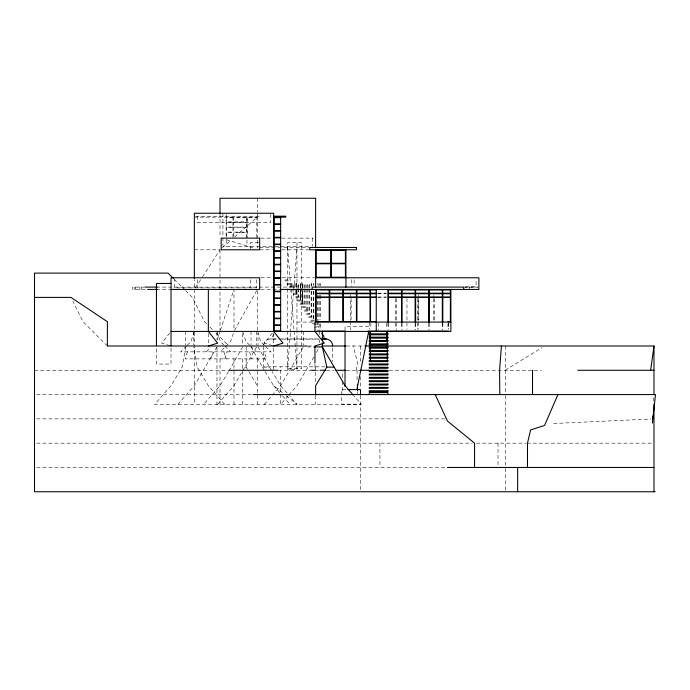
<?xml version="1.0" encoding="UTF-8"?>
<svg xmlns="http://www.w3.org/2000/svg" width="690" height="690" viewBox="0 0 690 690"><rect width="100%" height="100%" fill="white"/><g stroke="black" fill="none" stroke-linecap="round" stroke-linejoin="round"><path stroke-width="0.52" stroke-dasharray="3.45 2.59" d="M653.654 419.796L652.343 423.505L652.524 420.288M653.62 401.002L653.801 397.794M342.387 377.387L342.757 371.298M290.361 333.313L287.635 368.727L301.634 368.727L301.634 242.742L287.635 242.742L287.635 369.65L296.967 369.65L296.967 331.226M290.447 332.244L296.967 247.46M357.282 393.602L357.48 391.653M652.343 423.505L652.688 420.288M185.722 346.923L182.177 367.123L171.025 385.71L154.655 404.409L361.405 404.409L353.901 395.836M263.701 344.94C264.098 341.766 266.901 339.135 270.092 338.945L318.763 338.945M220.334 330.415L233.996 289.438L233.996 330.338M187.456 351.848L185.093 358.878L266.582 358.878L264.21 351.848M210.743 358.878L213.115 351.848M217.186 339.773L220.007 331.416M224.733 358.878L227.105 351.848M233.375 333.27L230.555 341.636L220.317 351.848M234.514 330.484L257.318 289.438L257.318 330.338M216.971 346.923L194.347 385.71L177.977 404.409M242.621 346.923L229.028 370.659M217.626 404.409L233.996 385.71L256.62 346.923M303.264 346.923L280.64 385.71L272.455 395.06M313.846 357.023L296.967 385.71L288.782 395.06L280.64 385.71L272.145 371.548M316.46 352.435L319.582 346.923M228.502 371.548L220.007 385.71L203.628 404.409M195.52 287.635L201.929 277.725M202.515 276.819L220.007 249.789L194.347 249.789M273.74 333.96L272.326 336.918L272.188 339.109L277.484 339.109M169.697 333.089L161.702 343.128L170.094 345.707M272.309 333.089L264.322 343.128L272.714 345.707M264.27 404.409L271.774 395.836M288.101 395.836L280.597 404.409L280.64 366.821M186.516 346.009L180.668 351.848L270.998 351.848L265.15 346.009M187.249 345.285L190.906 341.636L194.347 331.416L194.347 279.795M206.327 351.848L210.709 347.475M222.439 247.658L231.366 239.853M234.609 237.015L257.318 217.134L257.318 237.602M505.166 370.28L541.969 347.648M553.647 423.505L650.782 419.02M464.939 287.351L477.808 287.126L464.586 287.1M195.417 216.229L259.38 216.229L259.38 217.134L195.417 217.134M260.829 238.128L272.645 238.128M281.71 238.128L313.476 238.128M258.612 242.742L250.323 242.742L250.323 248.78M308.439 246.287L222.93 246.287L222.93 238.128M259.656 247.46L309.137 247.46M259.656 249.789L272.645 249.789M281.701 249.789L309.267 249.789M260.984 277.777L272.8 277.777M282.305 277.777L314.485 277.777M291.585 283.607L292.077 283.607L292.086 286.652M296.424 283.607L295.932 283.607L295.924 293.345M311.63 283.607L311.138 283.607L311.13 286.816M319.832 283.607L320.324 283.607L320.332 285.72M465.319 286.402L476.083 286.402L476.083 279.933M145.254 287.1L132.653 287.1L132.653 289.438L147.082 289.438M156.449 287.1L287.635 287.1M156.449 289.438L170.43 289.438M260.829 289.438L279.64 289.438M290.542 290.956L294.889 290.956M377.792 293.198L386.331 293.198M297.062 293.345L292.715 293.345L292.715 294.302L297.062 294.302M377.792 293.724L386.331 293.724M377.792 296.967L386.331 296.967M377.792 297.494L386.331 297.494M297.062 300.038L301.409 300.038L301.409 300.995L297.062 300.995M314.442 320.126L310.095 320.126L310.095 321.083L314.442 321.083M296.967 322.083L314.192 322.083M315.744 323.472L312.268 323.472L312.268 324.429L315.744 324.429M368.719 326.422L345.026 326.422L345.026 331.416M316.184 326.819L318.789 326.819L318.789 327.776L314.442 327.776M316.615 330.165L320.962 330.165M281.718 339.109L318.78 339.109M308.085 345.992L313.493 345.992M346.294 345.992L363.863 345.992M307.386 346.923L312.751 346.923M325.085 366.821L263.632 366.821L263.632 345.992M245.148 367.123L246.166 367.123L248.297 370.659M251.031 346.923L262.493 367.123L269.488 367.123L271.619 370.659M34.5 370.28L228.985 370.28M278.415 370.28L309.767 370.28M315.14 370.28L319.444 370.28M326.396 370.28L333.762 370.28M346.277 370.28L360.12 370.28M389.272 370.28L541.348 370.28M345.871 389.591L341.697 389.591L341.697 404.159L360.49 404.159M36.648 394.577L253.118 394.577M36.656 418.873L445.464 418.873M36.656 443.161L472.245 443.161M476.411 443.161L525.978 443.161M527.057 443.161L652.904 443.161M36.656 467.458L446.559 467.458M270.092 338.945L272.188 339.109M226.234 239.663L254.584 248.253M265.15 371.548L273.645 385.71L282.822 393.05M286.169 395.724L297.011 404.409L289.507 395.836M264.417 345.285L260.768 341.636L257.948 333.27M249.728 345.285L246.071 341.636L242.621 331.416L242.621 344.862M250.453 346.009L256.301 351.848M174.191 279.183L184.817 289.809M185.576 290.568L192.407 297.407L204.55 321.695L206.828 323.972M209.872 327.008L212.908 330.044M215.944 333.089L228.088 345.233M224.069 345.285L220.412 341.636L216.971 331.416M224.802 346.009L230.65 351.848M107.381 345.992L83.085 321.695L72.812 301.142M273.645 385.71L281.831 395.06M282.512 395.836L290.016 404.409M224.716 404.409L208.346 385.71L197.193 367.123L193.649 346.923M262.493 367.123L264.615 370.659M248.823 371.548L257.318 385.71M258.026 346.923L269.488 367.123M356.928 370.28L356.221 368.96L357.774 363.182L353.125 345.992M249.513 351.848L251.885 358.878M223.862 351.848L226.234 358.878M287.635 247.46L293.992 330.096M294.078 331.166L296.967 368.727M342.257 381.432L342.757 393.567M505.684 345.992L505.684 394.577M505.684 395.637L505.684 465.345M505.684 468.51L505.684 490.693M498.016 443.161L498.016 467.458M469.623 287.1L469.623 289.438M448.491 323.101L448.491 329.199M448.405 322.083L448.405 329.113M447.965 323.567L447.965 329.579M442.825 323.162L442.825 329.579M442.299 323.162L442.299 329.579M434.303 298.537L434.303 320.514M433.777 295.346L433.777 296.967M433.777 298.537L433.777 321.557M429.232 323.162L429.232 329.579M428.706 323.162L428.706 329.579M418.77 298.537L418.77 320.514M418.244 294.794L418.244 320.488M418.244 322.083L418.244 329.113M417.717 298.52L417.717 329.527M415.639 323.162L415.639 329.579M415.113 323.162L415.113 329.579M406.971 298.52L406.971 329.527M402.046 323.162L402.046 329.579M401.52 323.162L401.52 329.579M396.233 298.52L396.233 330.596M395.706 298.537L395.706 320.514M395.706 323.093L395.706 329.113M388.444 323.239L388.444 329.579M387.918 323.093L387.918 329.199M386.331 323.093L386.331 329.113M379.914 443.161L379.914 467.458M378.663 323.101L378.663 330.217M370.858 323.093L370.858 329.113M369.262 322.083L369.262 329.113M360.56 345.992L360.56 362.888M360.56 376.619L360.56 388.237M360.56 395.637L360.56 491.754M357.049 370.28L357.049 380.181M354.108 279.847L354.108 285.194M351.305 279.735L351.305 286.402M351.132 298.537L351.132 319.47M350.606 294.699L350.606 320.436M350.606 321.505L350.606 330.122M332.632 348.071L332.632 361.62M320.332 295.242L320.332 319.582M320.332 323.817L320.332 330.165M319.824 283.607L319.824 285.72M319.824 295.242L319.824 319.582M319.824 323.817L319.824 330.165M319.582 331.416L319.582 334.521M319.582 339.687L319.582 342.792M318.159 285.712L318.159 283.607L317.659 283.607L317.65 285.712M318.159 295.199L318.159 320.496M318.159 321.549L318.159 326.819M317.65 295.199L317.65 320.496M317.65 321.549L317.65 326.819M316.615 323.472L316.615 324.429M315.623 366.821L315.623 371.116M315.623 372.195L315.623 382.933M315.623 395.819L315.623 404.409M314.942 363.949L314.942 370.28M313.812 285.755L313.812 283.607L313.312 283.607L313.303 285.755M313.812 291.128L313.812 320.126M313.303 291.128L313.303 320.126M312.699 238.128L312.699 246.287M311.639 283.607L311.639 285.746M311.639 291.094L311.639 316.779M311.13 291.094L311.13 316.779M309.465 287.868L309.465 283.607L308.965 283.607L308.956 287.868M309.465 288.929L309.465 313.433M308.956 288.929L308.956 313.433M307.291 287.842L307.291 283.607L306.791 283.607L306.783 287.842M307.291 288.903L307.291 310.086M306.783 288.903L306.783 310.086M305.127 287.808L305.127 283.607L304.618 283.607L304.609 287.808M305.127 288.86L305.127 306.731M304.609 288.86L304.609 306.731M303.264 331.416L303.264 344.862M302.953 287.773L302.953 283.607L302.453 283.607L302.47 303.384L302.565 290.895M302.953 288.808L302.953 303.384M302.694 283.607L302.694 289.852M302.694 290.895L302.694 303.384M302.565 283.607L302.565 289.852M300.78 287.713L300.78 283.607L300.279 283.607L300.271 287.713M300.78 288.739L300.78 300.038M300.65 283.607L300.65 289.765M300.65 290.792L300.65 300.038M300.521 283.607L300.521 289.765M300.521 290.792L300.521 300.038M300.271 288.739L300.271 300.038M298.606 287.635L298.606 283.607L298.106 283.607L298.097 287.635M298.606 288.636L298.606 296.691M298.097 288.636L298.097 296.691M296.967 242.742L296.967 330.381M296.433 283.607L296.433 293.345M296.243 283.607L296.243 293.345M296.113 283.607L296.113 293.345M294.259 287.868L294.259 283.607L293.759 283.607L293.75 287.868M291.577 283.607L291.577 286.652M273.645 333.494L273.645 345.992M273.645 348.105L273.645 370.28M270.765 214.28L270.765 222.56L197.237 222.56L197.237 214.28M258.026 331.416L258.026 344.862M257.318 198.246L257.318 212.003M257.318 213.055L257.318 216.229M257.318 240.172L257.318 248.038M257.318 358.878L257.318 404.409M256.792 237.602L256.792 217.661L247.486 217.661L247.486 237.602M256.577 279.795L256.577 287.859L174.32 287.859L174.32 279.795M256.62 331.416L256.62 344.862M251.031 331.416L251.031 344.862M250.323 279.847L250.323 287.1M246.96 217.134L246.96 237.602M246.96 240.172L246.96 246.287M246.434 237.602L246.434 232.616L233.479 232.616L233.479 237.602M246.166 346.923L246.166 367.123M242.621 358.878L242.621 404.409M233.996 358.878L233.996 404.409M232.953 237.602L232.953 232.616L226.656 232.616L226.656 237.602M226.13 214.314L226.13 238.835M226.13 239.904L226.13 246.287M222.93 213.279L222.93 237.213M220.007 213.279L220.007 237.205M220.007 249.789L220.007 330.338M220.007 358.878L220.007 404.409M216.971 332.451L216.971 339.868M216.971 347.26L216.971 404.409M208.346 333.494L208.346 343.905M197.418 279.795L197.418 287.859M194.347 332.468L194.347 404.409M193.649 331.416L193.649 344.862M185.722 331.416L185.722 344.862M171.025 348.062L171.025 364.053L156.44 364.053L156.44 347.933M141.329 287.1L141.329 289.438M139.889 287.1L139.889 289.438M135.283 287.1L135.283 289.438M134.826 287.1L134.826 289.438M232.953 217.661L226.656 217.661L226.656 221.861L232.953 221.861L232.953 217.661M246.434 217.661L233.479 217.661L233.479 221.861L246.434 221.861L246.434 217.661M232.953 222.387L226.656 222.387L226.656 227.105L232.953 227.105L232.953 222.387M246.434 222.387L233.479 222.387L233.479 227.105L246.434 227.105L246.434 222.387M232.953 227.631L226.656 227.631L226.656 232.09L232.953 232.09L232.953 227.631M246.434 227.631L233.479 227.631L233.479 232.09L246.434 232.09L246.434 227.631M288.368 279.959L284.021 279.959L284.021 280.908L288.368 280.908L288.368 279.959M290.542 283.305L286.195 283.305L286.195 284.263L290.542 284.263L290.542 283.305M292.715 286.652L288.368 286.652L288.368 287.609L292.715 287.609L292.715 286.652M299.236 296.691L294.889 296.691L294.889 297.649L299.236 297.649L299.236 296.691M303.583 303.384L299.236 303.384L299.236 304.342L303.583 304.342L303.583 303.384M305.748 306.731L301.409 306.731L301.409 307.688L305.748 307.688L305.748 306.731M307.921 310.086L303.583 310.086L303.583 311.043L307.921 311.043L307.921 310.086M310.095 313.433L305.748 313.433L305.748 314.39L310.095 314.39L310.095 313.433M312.268 316.779L307.921 316.779L307.921 317.736L312.268 317.736L312.268 316.779"/><path stroke-width="1.03" d="M321.963 339.109L324.076 339.109L324.093 338.014L323.619 335.866L321.764 333.158M652.585 419.218L652.766 416.01M501.423 345.992L499.577 370.28L499.819 394.577M357.575 390.678L357.411 384.459M652.809 419.218L655.5 394.577L253.144 394.577M650.653 370.28L653.982 345.992L364.855 345.992M356.868 389.591L368.719 331.416M557.925 394.577L544.608 425.411L530.593 429.948L527.488 443.161L527.488 467.458M322.411 342.792L322.411 346.923L326.819 367.123L315.623 385.71L315.623 395.06M208.346 345.992L217.669 343.128L208.346 331.416L208.346 289.438M273.645 345.992L282.969 343.128L273.645 331.416L273.645 213.245L194.347 213.245L194.347 278.717M324.076 339.109C328.293 337.988 332.83 341.628 332.632 345.992M273.645 216.186L285.772 216.186L285.772 217.134L273.645 217.134M280.64 217.661L274.172 217.661L274.172 223.871L280.64 223.871M280.64 224.397L274.172 224.397L274.172 230.607L280.64 230.607M280.64 231.133L274.172 231.133L274.172 237.343L280.64 237.343M280.64 237.869L274.172 237.869L274.172 244.079L280.64 244.079M280.64 244.596L274.172 244.596L274.172 250.815L280.64 250.815M280.64 251.332L274.172 251.332L274.172 257.543L280.64 257.543M280.64 258.069L274.172 258.069L274.172 264.279L280.64 264.279M280.64 264.805L274.172 264.805L274.172 271.015L280.64 271.015M280.64 271.541L274.172 271.541L274.172 277.751L280.64 277.751M315.623 277.777L478.877 277.777L478.877 289.438L280.64 289.438M280.64 278.277L274.172 278.277L274.172 284.487L280.64 284.487M171.025 283.443L156.44 283.443L156.44 345.776M280.64 285.005L274.172 285.005L274.172 291.214L280.64 291.214M145.435 287.1L157.355 287.1M147.565 289.438L157.467 289.438M171.025 289.438L259.656 289.438L259.656 277.777L171.025 277.777L171.025 345.932M376.257 289.964L370.53 289.964L370.53 293.198L376.257 293.198M280.64 291.741L274.172 291.741L274.172 297.951L280.64 297.951M376.257 293.724L370.53 293.724L370.53 296.967L376.257 296.967M34.5 297.407L70.941 297.407L107.381 321.695L107.381 345.992L307.067 345.992M376.257 297.494L370.53 297.494L370.53 321.557L376.257 321.557M280.64 298.477L274.172 298.477L274.172 304.687L280.64 304.687M280.64 305.213L274.172 305.213L274.172 311.423L280.64 311.423M280.64 311.949L274.172 311.949L274.172 318.159L280.64 318.159M280.64 318.677L274.172 318.677L274.172 324.887L280.64 324.887M447.965 321.557L450.363 321.557L450.363 297.494L442.825 297.494L442.825 322.092M450.889 322.083L314.942 322.083L314.942 331.416L324.265 343.128L314.942 345.992L314.942 362.888M280.64 325.413L274.172 325.413L274.172 330.889L280.64 330.889M321.644 331.122L345.302 331.122M367.856 331.122L448.405 331.122M171.025 331.416L450.889 331.416L450.889 289.438M321.937 338.945L326.172 338.945M322.058 345.992L345.63 345.992M313.821 346.923L322.411 346.923L345.026 385.71L353.211 395.06M326.775 367.123L333.874 367.123M229.425 370.28L278.01 370.28M310.707 370.28L314.942 370.28M320.074 370.28L325.344 370.28M335.866 370.28L345.345 370.28M360.12 370.28L386.754 370.28M577.772 370.28L653.982 370.28M347.958 389.591L360.49 389.591L360.49 394.792M447.491 467.458L653.982 467.458M655.146 491.754L34.5 491.754L34.5 273.111L168.11 273.111L173.432 278.424M435.218 394.577L447.491 421.09L474.548 443.161L474.548 467.458M653.982 345.992L653.982 394.577M653.982 404.081L653.982 491.754M532.516 370.28L532.516 394.577M517.655 467.458L517.655 491.754M463.714 289.438L463.714 287.1L312.122 287.1L312.122 289.438M442.299 322.092L442.299 297.494L429.232 297.494L429.232 322.092M428.706 322.092L428.706 297.494L415.639 297.494L415.639 322.092M415.113 322.092L415.113 297.494L402.046 297.494L402.046 322.092M401.52 322.092L401.52 297.494L388.444 297.494L388.444 322.187M387.918 289.438L387.918 322.083M387.918 394.577L387.918 392.645L369.262 392.645L369.262 394.577M387.504 331.416L387.504 337.177M387.409 331.416L387.409 337.177M387.219 331.416L387.349 360.611M387.107 331.416L387.159 340.524M387.064 331.416L387.064 340.524M376.257 289.438L376.257 331.416M370.495 331.416L370.461 360.611M370.375 331.416L370.375 360.611M369.995 331.416L369.995 350.563M345.94 249.789L345.94 287.1M345.026 331.416L345.026 386.357M322.411 331.416L322.411 340.722M315.623 247.46L315.623 198.246L220.007 198.246L220.007 213.279M315.623 249.789L315.623 287.1M315.623 289.438L315.623 322.083M280.64 217.134L280.64 331.416M259.656 238.128L221.171 238.128L221.171 249.789L259.656 249.789L259.656 238.128M356.437 247.46L309.793 247.46L309.793 249.789L356.437 249.789L356.437 247.46M330.786 250.315L316.149 250.315L316.149 263.252L330.786 263.252L330.786 250.315M345.414 250.315L331.312 250.315L331.312 263.252L345.414 263.252L345.414 250.315M330.786 263.778L316.149 263.778L316.149 277.251L330.786 277.251L330.786 263.778M345.414 263.778L331.312 263.778L331.312 277.251L345.414 277.251L345.414 263.778M329.216 289.964L316.149 289.964L316.149 293.198L329.216 293.198L329.216 289.964M342.818 289.964L329.742 289.964L329.742 293.198L342.818 293.198L342.818 289.964M356.411 289.964L343.344 289.964L343.344 293.198L356.411 293.198L356.411 289.964M370.004 289.964L356.937 289.964L356.937 293.198L370.004 293.198L370.004 289.964M401.52 289.964L388.444 289.964L388.444 293.198L401.52 293.198L401.52 289.964M415.113 289.964L402.046 289.964L402.046 293.198L415.113 293.198L415.113 289.964M428.706 289.964L415.639 289.964L415.639 293.198L428.706 293.198L428.706 289.964M442.299 289.964L429.232 289.964L429.232 293.198L442.299 293.198L442.299 289.964M450.363 289.964L442.825 289.964L442.825 293.198L450.363 293.198L450.363 289.964M329.216 293.724L316.149 293.724L316.149 296.967L329.216 296.967L329.216 293.724M342.818 293.724L329.742 293.724L329.742 296.967L342.818 296.967L342.818 293.724M356.411 293.724L343.344 293.724L343.344 296.967L356.411 296.967L356.411 293.724M370.004 293.724L356.937 293.724L356.937 296.967L370.004 296.967L370.004 293.724M401.52 293.724L388.444 293.724L388.444 296.967L401.52 296.967L401.52 293.724M415.113 293.724L402.046 293.724L402.046 296.967L415.113 296.967L415.113 293.724M428.706 293.724L415.639 293.724L415.639 296.967L428.706 296.967L428.706 293.724M442.299 293.724L429.232 293.724L429.232 296.967L442.299 296.967L442.299 293.724M450.363 293.724L442.825 293.724L442.825 296.967L450.363 296.967L450.363 293.724M329.216 297.494L316.149 297.494L316.149 321.557L329.216 321.557L329.216 297.494M342.818 297.494L329.742 297.494L329.742 321.557L342.818 321.557L342.818 297.494M356.411 297.494L343.344 297.494L343.344 321.557L356.411 321.557L356.411 297.494M370.004 297.494L356.937 297.494L356.937 321.557L370.004 321.557L370.004 297.494M387.918 333.831L369.262 333.831L369.262 334.788L387.918 334.788L387.918 333.831M387.918 337.177L369.262 337.177L369.262 338.135L387.918 338.135L387.918 337.177M387.918 340.524L369.262 340.524L369.262 341.481L387.918 341.481L387.918 340.524M387.918 343.87L369.262 343.87L369.262 344.828L387.918 344.828L387.918 343.87M387.918 347.217L369.262 347.217L369.262 348.174L387.918 348.174L387.918 347.217M387.918 350.563L369.262 350.563L369.262 351.521L387.918 351.521L387.918 350.563M387.918 353.91L369.262 353.91L369.262 354.867L387.918 354.867L387.918 353.91M387.918 357.265L369.262 357.265L369.262 358.214L387.918 358.214L387.918 357.265M387.918 360.611L369.262 360.611L369.262 361.569L387.918 361.569L387.918 360.611M387.918 363.958L369.262 363.958L369.262 364.915L387.918 364.915L387.918 363.958M387.918 367.304L369.262 367.304L369.262 368.262L387.918 368.262L387.918 367.304M387.918 370.651L369.262 370.651L369.262 371.608L387.918 371.608L387.918 370.651M387.918 373.997L369.262 373.997L369.262 374.955L387.918 374.955L387.918 373.997M387.918 377.344L369.262 377.344L369.262 378.301L387.918 378.301L387.918 377.344M387.918 380.69L369.262 380.69L369.262 381.648L387.918 381.648L387.918 380.69M387.918 384.037L369.262 384.037L369.262 384.994L387.918 384.994L387.918 384.037M387.918 387.392L369.262 387.392L369.262 388.341L387.918 388.341L387.918 387.392M387.918 390.738L369.262 390.738L369.262 391.696L387.918 391.696L387.918 390.738"/></g></svg>
